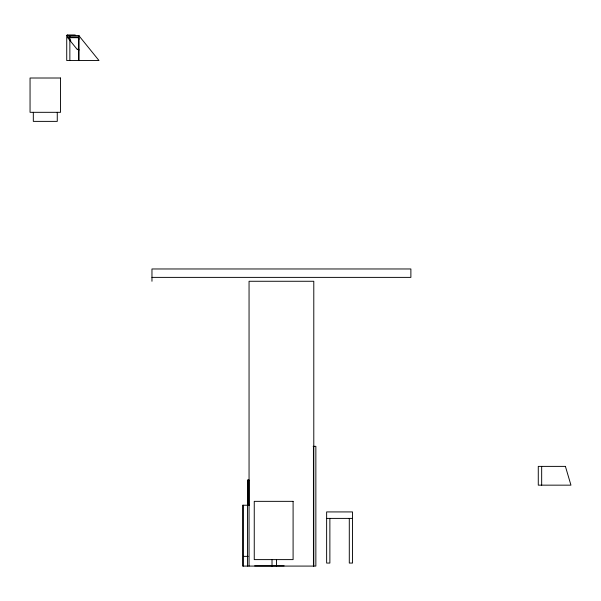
<?xml version="1.0" encoding="UTF-8"?>
<svg xmlns="http://www.w3.org/2000/svg" width="601" height="601" viewBox="0 0 601 601"><rect width="100%" height="100%" fill="white"/><g stroke="black" fill="none" stroke-linecap="round" stroke-linejoin="round"><path stroke-width="0.9" d="M67.703 37.69L68.522 36.811L78.874 36.811L78.055 37.69L67.703 37.69L77.266 49.522L78.994 49.522M67.312 34.963L75.23 34.963M66.726 35.527L78.769 35.527L98.992 60.536L66.726 60.536L66.726 35.527L68.461 37.668M151.963 277.384L410.881 277.384L410.881 268.97L151.963 268.97L151.963 281.268M313.166 446.325L315.856 446.325L315.856 566.082L242.466 566.082L242.466 505.231L249.265 505.231M249.407 480.222L247.65 480.222L247.65 505.231M326.636 518.4L352.532 518.4M243.54 556.368L248.16 556.368M254.614 565.864L284.16 565.864M78.055 37.69L79.182 39.088M69.611 39.103L70.768 40.53M77.702 49.102L78.859 50.529M541.666 466.384L541.666 485.157M349.294 518.4L349.294 563.062L352.532 563.062L352.532 511.924L326.636 511.924L326.636 563.062L329.874 563.062L329.874 518.4M313.79 566.082L313.79 281.268L249.054 281.268L249.054 566.082M313.429 446.325L313.429 566.082M276.55 559.606L276.55 566.082M272.02 559.606L272.02 566.082M248.912 480.222L248.912 505.231M248.596 480.222L248.596 505.231M248.318 480.222L248.318 505.231M248.078 480.222L248.078 505.231M247.89 480.222L247.89 505.231M247.755 480.222L247.755 505.231M247.499 480.184L247.499 566.082M243.54 505.231L243.54 566.082M78.844 35.527L78.844 60.536M78.769 35.527L78.769 60.536M69.859 35.527L69.859 60.536M67.162 34.918L67.162 35.557M57.268 112.319L57.268 121.379L33.318 121.379L33.318 112.319M60.528 78.01L30.05 78.01L30.05 112.319L60.528 112.319L60.528 78.01M565.413 466.384L538.278 466.384L538.278 485.157L570.95 485.157L565.413 466.384M293.093 501.347L254.253 501.347L254.253 559.606L293.093 559.606L293.093 501.347"/></g></svg>
